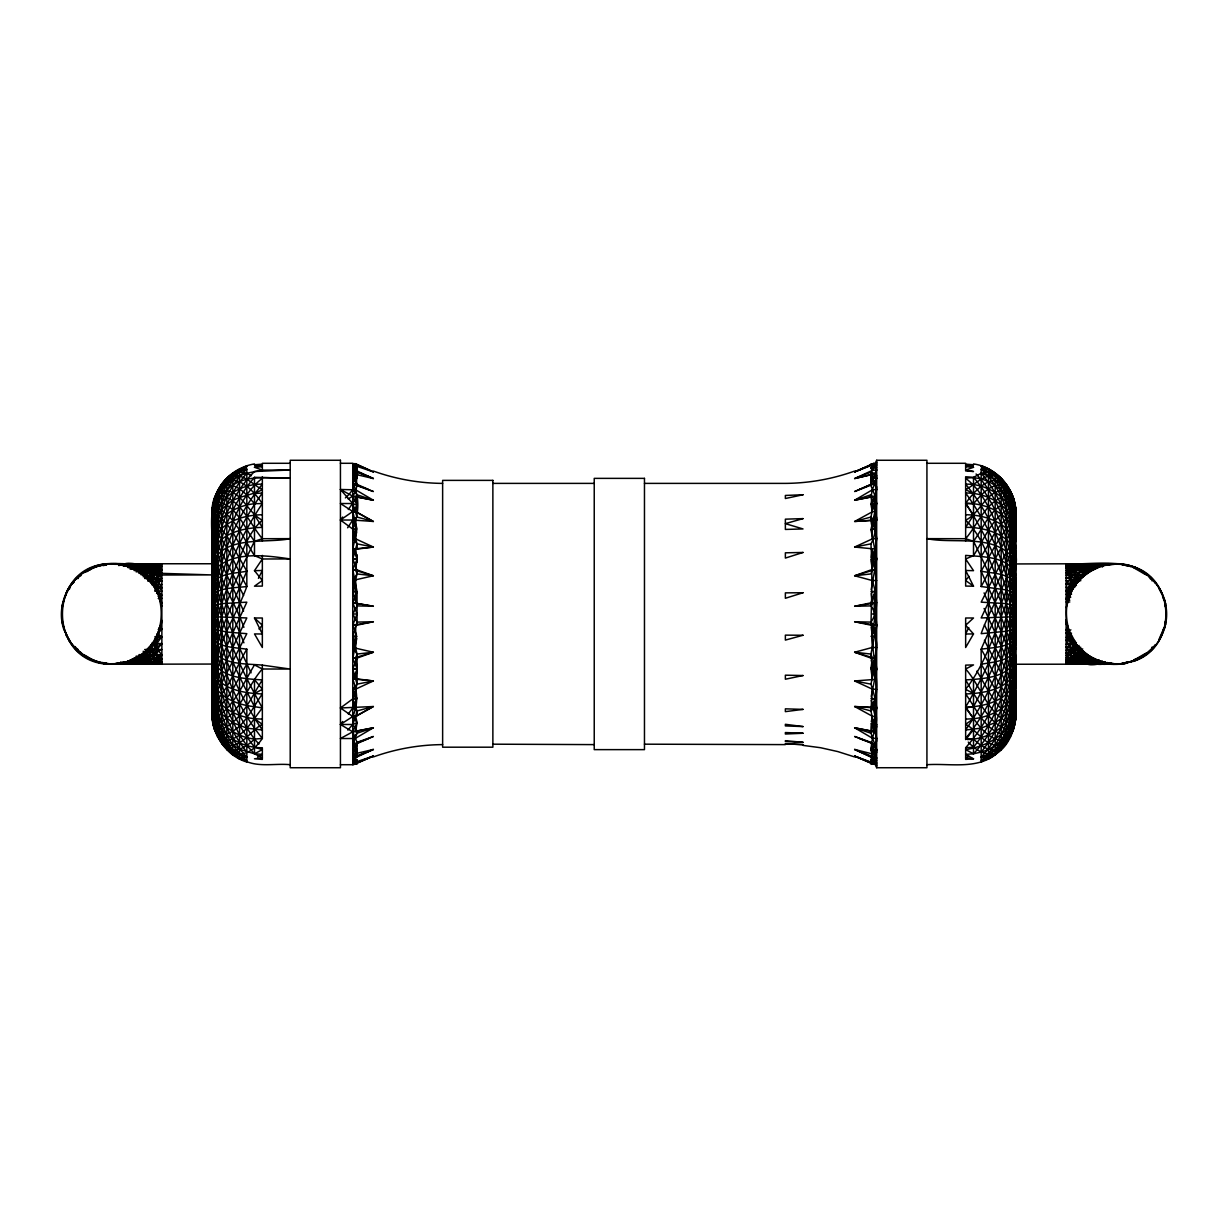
<?xml version="1.0" encoding="UTF-8"?>
<svg xmlns="http://www.w3.org/2000/svg" width="1228" height="1228" viewBox="0 0 1228 1228"><rect width="100%" height="100%" fill="white"/><g stroke="black" fill="none" stroke-linecap="round" stroke-linejoin="round"><path stroke-width="1.5" d="M211.968 625.881L212.106 707.574C215.376 731.52 238.953 748.19 262.347 747.729L262.347 759.395L254.488 758.797L262.347 757.845L254.488 753.792L246.828 745.549L239.537 735.019L226.827 708.878L217.586 679.391L212.72 650.748L211.968 564.22C214.731 537.941 204.984 507.256 221.7 484.001C229.529 473.379 241.471 466.072 254.488 463.908M211.968 577.221C213.733 542.377 205.015 482.236 246.828 466.594C228.608 476.188 210.786 490.448 212.106 513.534L211.968 564.22M211.968 585.219C211.109 546.537 212.383 502.574 239.537 472.043L246.828 469.096L246.828 586.524C233.213 624.07 204.094 661.324 214.562 703.291C218.523 722.816 224.693 743.278 239.537 757.384C253.797 768.759 273.568 763.002 290.207 764.706M211.815 580.813C212.429 542.331 208.484 488.437 246.828 465.75M1066.134 607.63L1074.009 583.822L1075.605 568.61L1074.193 565.74L1071.077 564.128L1066.134 565.74C1089.052 570.16 1112.86 558.602 1135.071 567.443C1151.91 574.366 1164.574 590.607 1166.339 608.827C1168.995 631.346 1154.412 654.324 1132.876 661.447C1177.115 648.645 1176.608 579.263 1132.876 566.553C1147.873 572.125 1160.291 584.881 1164.205 600.415M136.262 656.013L142.678 663.611L161.866 663.903L157.123 663.611L154.145 661.785L152.809 658.761L151.704 643.533L161.866 636.81L157.169 633.679M211.968 658.438L211.815 664.056L111.641 664.241C45.85 665.392 46.203 562.163 111.948 563.759L211.815 563.759M161.866 620.37C159.394 641.369 144.597 666.067 120.789 663.611L120.866 661.785M251.08 672.821C235.131 638.36 217.571 603.24 212.106 565.31C213.534 531.217 220.902 493.349 246.828 469.096C225.445 469.956 212.244 494.562 212.106 514.102C212.337 492.873 226.182 472.657 246.828 466.594M212.106 574.934C213.488 538.969 222.36 500.763 246.828 473.256L262.347 470.109L290.207 469.986L254.488 471.506C225.845 500.118 213.503 543.129 212.72 582.732C221.439 627.017 240.519 668.677 262.347 707.927C252.507 720.268 243.712 737.46 226.827 740.653L221.7 739.425C213.411 733.607 212.505 722.478 212.106 713.192C212.321 734.758 225.768 755.634 246.828 762.035M973.512 463.908C997.32 467.361 1016.124 489.496 1015.894 513.534L1015.894 714.328L1015.28 720.959L1013.438 725.917L1010.414 728.818L1006.3 729.355C990.566 723.384 982.6 706.637 973.512 693.605L965.653 689.261C985.301 664.333 994.526 632.788 1006.3 603.623C1010.122 589.962 1017.106 575.978 1015.28 561.503C997.765 532.476 953.803 544.449 926.925 538.647L965.653 538.708L973.512 541.272C991.564 578.342 1010.49 616.656 1015.894 657.932C1014.497 693.022 1006.361 731.059 981.172 757.031C1003.476 759.349 1016.078 732.318 1015.894 713.192C1016.001 729.954 1007.175 743.953 995.187 754.913C975.523 769.588 949.49 763.187 926.925 764.706M981.172 466.594C1005.133 473.547 1017.551 498.783 1015.894 522.499L1015.28 520.672L1013.438 520.887L1006.3 528.393L995.187 545.616L981.172 571.204C994.588 602.349 1010.644 633.479 1015.894 667.295C1014.435 700.298 1007.82 738.043 981.172 760.362L981.172 649.182C994.127 618.897 1009.984 588.887 1015.894 556.253C1014.389 524.417 1008.526 486.764 981.172 466.594C1001.664 472.074 1016.063 493.073 1015.894 514.102C1015.832 492.413 1001.388 472.964 981.172 465.75M984.088 592.878C995.601 620.125 1009.861 646.926 1015.894 676.045C1014.359 706.607 1009.201 744.245 981.172 762.035M262.347 707.927L254.488 706.683C233.305 665.054 210.356 619.818 212.72 571.88C230.833 550.19 265.724 555.455 290.207 558.94L262.347 558.986L254.488 555.639C243.743 539.061 235.791 517.556 217.586 507.793L214.562 508.377L212.72 511.155L212.106 515.791C211.446 499.458 220.902 484.062 232.813 473.686L239.537 472.043L246.828 473.256L251.418 475.696M1015.894 556.253C1012.225 525.216 1005.302 491.016 981.172 469.096L1001.173 478.782L1010.414 493.502L1015.894 515.791L1015.28 506.289L1006.3 484.738C991.196 471.521 974.111 491.614 965.653 503.265C991.671 543.559 1011.335 589.793 1015.894 637.839C1013.806 679.13 1002.324 722.939 973.512 753.792L965.653 754.36L973.512 758.797L965.653 759.395L965.653 747.729C997.197 712.102 1012.639 663.596 1015.894 616.671C1012.471 569.239 996.046 521.117 965.653 484.154C989.86 483.54 1015.802 501.699 1015.894 527.441L1015.28 527.042C1009.938 506.657 1005.625 483.755 988.463 469.587L981.172 469.096L981.172 586.524L1006.3 589.916L1013.438 592.51L1015.894 595.38C1011.703 643.487 992.731 690.289 965.653 730.015L981.172 728.127L995.187 722.632L1001.173 718.687L1010.414 708.909L1015.28 697.397L1015.28 689.568L984.411 624.76M1015.28 506.289L1013.438 498.66L1010.414 493.502L1006.3 490.571C986.775 488.314 980.758 513.089 965.653 520.165C984.303 538.355 990.766 565.494 1001.173 588.795C1007.052 605.404 1012.609 622.243 1015.28 639.711C1016.999 679.207 1006.146 720.928 981.172 752.073L973.512 753.792L965.653 749.633C988.402 746.117 1012.808 732.686 1015.894 707.574C1016.723 728.664 1006.53 748.144 988.463 759.027L981.172 760.362C1002.601 754.376 1016.999 732.978 1015.894 710.935L1013.438 725.917L1006.3 742.341L988.463 754.115L981.172 757.031M984.088 608.443C994.91 632.405 1006.361 656.151 1015.28 680.895C1016.569 705.993 1011.105 733.208 995.187 753.317C984.81 756.172 975.032 749.387 968.278 742.126M1015.894 691.349C1015.51 711.043 1012.164 731.504 1001.173 748.266C991.073 753.424 980.573 745.979 973.512 739.072L965.653 738.442C995.785 701.495 1011.964 653.219 1015.894 605.987C1015.402 581.918 1009.216 558.387 1001.173 535.838C992.439 515.253 984.119 492.213 965.653 478.337C987.558 474.407 1007.559 491.799 1015.28 511.155L1015.894 518.615C1014.374 501.653 1007.282 485.705 995.187 473.686L988.463 472.043L981.172 473.256L973.512 477.324L965.653 476.756L965.653 540.98M212.106 533.351C213.258 513.258 214.424 488.468 232.813 476.08C244.74 474.192 252.753 484.646 262.347 489.65C251.034 495.959 236.804 495.59 226.827 504.831C218.231 511.769 212.198 522.146 212.106 533.351L243.589 595.473M211.815 662.613L212.72 718.518L217.586 728.818L226.827 740.653L239.537 749.264L254.488 753.792L262.347 749.633L254.488 747.177C228.439 713.882 213.258 670.503 212.72 628.383C220.334 584.052 237.204 540.857 262.347 503.541C254.089 491.676 236.851 471.506 221.7 484.738L214.562 500.625L212.106 522.499C216.097 499.151 239.506 483.725 262.347 484.154C231.954 521.117 215.529 569.239 212.106 616.671L246.828 617.945L212.72 689.568L212.72 697.397L214.562 703.291L221.7 714.082L232.813 722.632L246.828 728.127L262.347 730.015C235.269 690.289 216.297 643.487 212.106 595.38C214.24 553.367 226.612 509.635 254.488 477.324L290.207 478.214C268.748 478.736 243.789 472.903 226.827 490.156C218.707 497.555 213.626 507.778 212.106 518.615C212.782 507.778 213.503 494.915 221.7 486.933C230.71 483.632 237.05 475.313 246.828 473.256M212.106 595.38L212.72 593.922C222.606 587.383 235.438 587.92 246.828 586.524C235.883 566.584 227.472 544.557 212.72 527.042L212.72 515.346L217.586 493.502L226.827 484.891C238.938 484.799 247.242 495.406 254.488 503.71L262.347 503.541M212.106 713.192C212.321 742.479 238.8 773.179 262.347 738.442C232.215 701.495 216.036 653.219 212.106 605.987C212.597 581.918 218.799 558.387 226.827 535.838C235.561 515.253 243.881 492.213 262.347 478.337M1015.894 616.671L981.172 617.945C991.134 596.823 1000.866 575.579 1010.414 554.258C1012.808 547.888 1017.505 541.548 1015.28 534.395C1016.462 508.346 988.908 492.551 965.653 493.027C993.805 532.031 1012.01 579.309 1015.894 627.339C1013.699 669.966 1000.467 713.591 973.512 747.177L965.653 747.729M984.411 640.249L1006.3 682.952L1015.894 697.719C1015.095 714.266 1014.435 733.331 1001.173 745.196C985.439 747.729 977.887 730.476 965.653 724.32L973.512 718.702C992.301 716.83 1014.942 705.286 1015.894 684.088M967.219 739.486C989.016 739.502 1011.227 725.18 1015.894 703.153C1017.828 725.226 1002.186 746.117 981.172 752.073M1066.134 624.545L1066.134 563.805C1095.284 565.218 1134.979 555.025 1155.348 583.269M976.076 474.008C1003.752 503.357 1013.96 545.631 1015.894 584.989C1011.933 628.137 993.744 668.861 973.512 706.683L965.653 707.927C975.492 720.268 984.288 737.46 1001.173 740.653L1006.3 739.425C1014.144 733.484 1015.464 722.386 1015.894 713.192M63.856 598.481L64.47 598.481C60.955 608.612 60.955 619.388 64.47 629.519L63.856 629.519C54.968 603.869 70.763 573.369 96.935 566.031M1068.713 598.097L1066.134 599.31L1081.392 568.61C1086.995 563.207 1096.051 562.194 1102.33 567.029L1103.711 564.773L1098.707 563.805L1095.652 567.029L1088.806 563.805L1071.077 564.128L1069.342 568.61L1070.954 572.662L1070.724 593.37M246.828 752.073C221.854 720.928 211.001 679.207 212.72 639.711C216.358 616.763 224.386 594.812 232.813 573.261C241.778 555.286 246.813 533.781 262.347 520.165C247.242 513.089 241.225 488.314 221.7 490.571L214.562 500.625L212.72 506.289M1015.894 515.791C1016.155 495.882 999.239 479.258 981.172 473.256C1006.822 502.851 1016.83 544.234 1015.28 582.732C1006.423 626.648 988.126 668.462 965.653 707.067L973.512 718.702L965.653 719.132M212.106 515.791L212.72 508.116L217.586 496.956L221.7 495.621C241.947 501.024 249.837 524.034 262.347 538.708L290.207 538.647C266.706 543.835 221.424 534.426 212.106 565.31M1015.894 710.935L1015.28 718.518L1013.438 722.033L1010.414 723.399C987.634 714.343 981.08 686.13 965.653 668.999L973.512 664.916L965.653 665.131L965.653 739.594M212.106 518.615L214.562 503.879L217.586 501.73C236.359 505.076 244.234 527.457 254.488 541.272C236.436 578.342 217.509 616.656 212.106 657.932C213.503 693.022 221.639 731.059 246.828 757.031L239.537 757.384L232.813 754.913C221.577 744.03 211.462 730.86 212.106 714.328L212.106 513.534M1015.894 707.574L1015.28 714.896L1013.438 716.937L1010.414 716.738C994.619 705.839 986.637 687.051 976.92 671.102M1076.373 642.459L1072.873 663.227L1071.983 664.194L1066.134 663.227L1108.761 663.227C1093.626 667.004 1078.967 660.326 1066.134 652.958L1079.044 645.467M212.106 522.499L212.72 515.346L214.562 514.056C230.649 522.268 237.096 542.085 246.828 556.361M1015.894 703.153L1015.28 710.122L1013.438 710.659C998.011 699.469 991.027 680.02 981.172 664.287C992.991 661.877 1011.243 661.447 1015.894 648.077M212.106 527.441L212.72 520.672L214.562 520.887L226.827 535.838L246.828 571.204C233.412 602.349 217.356 633.479 212.106 667.295C213.565 700.298 220.18 738.043 246.828 760.362L246.828 649.182C235.362 647.524 221.869 647.739 212.72 639.711L211.815 620.386M1015.894 697.719L1015.28 704.273C999.346 689.706 992.07 667.525 981.172 649.182C992.638 647.524 1006.131 647.739 1015.28 639.711L1015.894 637.839M128.172 567.735C137.797 565.294 148.511 561.38 157.982 566.215L161.866 564.389L155.373 564.389L152.947 573.353L151.704 584.467L161.866 587.736L154.789 590.039M357.056 756.939L373.358 749.448L352.774 758.014L357.056 753.194L355.675 749.402L355.675 744.153L357.056 742.311L373.358 736.478L357.056 743.585L355.675 749.402L352.774 754.284L373.358 749.448L357.056 755.911L352.774 760.93L355.675 760.516L352.774 763.033L373.358 756.095L357.056 762.88L357.056 763.755L352.774 764.292L355.675 762.603L357.056 759.948L352.774 758.014L357.056 756.939L357.056 742.311L352.774 731.827L340.432 724.474L352.774 716.507L357.056 715.709L357.056 710.951L352.774 698.901L357.056 684.149L355.675 679.207L357.056 668.692L352.774 658.423L356.826 638.161M871.174 589.839L876.685 558.94L870.944 529.652L876.685 503.526L875.226 496.173L870.944 485.689L870.944 472.089L876.685 464.967L873.768 463.401L870.944 464.245L870.944 465.12L854.642 471.905L876.685 463.294L873.768 463.401L854.642 471.905M871.22 696.506L876.685 669.06L875.226 658.423L870.944 658.085L870.944 654.063L876.685 625.267L870.944 625.175C871.65 598.22 872.494 570.759 870.944 543.851C881.029 525.876 870.821 507.701 876.685 489.481L870.944 472.089L854.642 478.552L875.226 473.716L876.685 469.986L875.226 467.07L870.944 465.12L875.226 463.708L876.685 461.989L875.226 467.07L870.944 468.052L872.325 470.401L876.685 469.986M872.325 467.484L876.685 467.101L875.226 473.716L876.685 478.214L872.325 489.834L870.944 497.033L872.325 503.833L876.685 503.526L873.768 503.603L870.944 517.049L875.226 529.099L876.685 538.647L872.325 538.862L854.642 547.043L872.325 548.793C876.93 574.244 877.59 599.755 873.768 625.252C878.327 644.854 875.303 664.808 870.944 684.149C875.027 697.09 879.801 711.442 872.325 724.167C867.551 734.175 876.378 742.71 876.685 752.503L875.226 754.284L872.325 753.885L854.642 749.448L870.944 755.911L876.685 763.033L872.325 762.603L854.642 756.095L870.944 762.88L870.944 763.755L876.685 764.706L872.325 762.603L870.944 755.911L872.325 753.885C867.674 738.028 882.088 724.075 873.768 707.896C881.673 680.066 870.13 652.866 872.325 625.236L870.944 622.105C879.678 609.825 876.408 593.938 872.325 580.552L854.642 575.763L870.944 569.915L875.226 569.577C876.331 553.03 877.345 536.529 873.768 520.104C877.314 508.96 874.843 498.046 876.685 486.994L870.944 474.806M1015.894 676.045C1013.376 699.208 985.439 706.96 965.653 707.067M871.174 557.558L872.325 548.793L875.226 548.609L876.685 538.647M873.768 625.252L870.944 622.105L854.642 621.736L876.685 625.267C869.27 603.286 881.827 580.598 872.325 559.093L875.226 548.609L873.768 558.986L870.944 559.308L875.226 569.577L854.642 575.763L870.944 573.936L872.325 569.7L871.174 561.043M340.432 707.973L373.358 706.53L355.675 716.216L352.774 716.507C358.223 704.657 357.655 691.318 352.774 679.391L357.056 669.429L352.774 669.06L357.056 658.085L373.358 652.237L352.774 647.54L355.675 636.396L352.774 636.457L357.056 654.063L357.056 684.149L352.774 689.353L355.675 698.655L352.774 698.901L340.432 707.973L352.774 716.507L357.056 722.724L355.675 731.489L357.056 733.223L352.774 744.521L357.056 749.909L352.774 738.519L340.432 738.519L352.774 731.827L373.358 727.79L355.675 738.166L352.774 738.519L357.056 733.223L373.358 727.79L352.774 731.827L357.056 722.724L355.675 716.216L357.056 710.951L373.358 706.53L357.056 715.709M1015.894 667.295C1011.933 689.123 984.119 693.344 965.653 693.943C976.413 708.97 985.746 732.441 1006.3 735.081L1010.414 732.932L1013.438 728.526L1015.28 720.959M876.685 647.54L872.325 647.448L854.642 652.237L870.944 654.063L872.325 658.3L870.944 668.692L873.768 669.014C876.715 683.06 878.02 697.811 870.944 710.951L876.685 738.519L872.325 753.885L870.944 749.909L876.685 749.786L873.768 757.906L876.685 766.011L875.226 764.292L856.269 756.801M151.474 649.52L147.283 658.761L146.807 661.785L147.882 663.611L152.809 658.761M122.462 662.399L130.552 664.241C179.135 641.2 168.528 557.804 108.954 564.266C130.982 560.275 150.415 573.384 161.866 591.19L154.789 591.19M356.442 568.349L352.774 558.94L357.056 558.571L352.774 548.609L356.78 531.739M1166.017 616.702L1166.017 611.298M965.653 503.265C985.9 503.204 1009.8 513.104 1015.28 534.395C1017.613 570.191 992.439 601.06 981.172 633.679L1006.3 631.253L1013.438 629.396L1015.894 627.339M876.685 763.033L875.226 764.292L870.944 762.88L875.226 760.93L876.685 758.014L872.325 749.402L876.685 741.006L875.226 731.827L876.685 726.684L875.226 716.507L872.325 716.216L854.642 706.53L870.944 710.951L872.325 689.138L854.642 680.957L875.226 679.391L871.174 659.896M1081.392 568.61L1081.853 565.74L1080.717 564.128L1075.605 568.61M1164.773 624.423L1165.295 621.23M876.685 738.519L872.325 738.166L854.642 727.79L875.226 731.827L870.944 723.722L873.768 724.397L876.685 707.973L875.226 698.901L870.944 698.348M1015.894 657.932C1010.015 677.902 982.968 678.762 965.653 679.913L973.512 693.605M871.297 721.849L872.325 716.216L872.325 724.167L875.226 731.827L854.642 727.79L870.944 733.223L872.325 731.489L871.22 725.272M246.828 757.031L239.537 754.115L221.7 742.341L214.562 725.917L212.106 707.574C211.078 730.614 223.696 753.885 246.828 760.362L239.537 759.027C217.126 740.684 211.845 708.264 212.72 680.895C222.468 654.002 234.993 628.199 246.828 602.165L221.7 603.623L212.106 605.987M1164.205 627.585L1158.986 639.42M357.056 636.304L352.774 636.457L357.056 622.105L352.774 614L357.056 605.895L352.774 591.543L357.056 573.936L357.056 569.915L352.774 569.577L357.056 559.308L355.675 548.793L357.056 543.851L352.774 529.099C358.76 514.854 360.203 497.432 352.774 483.479L357.056 474.806L352.774 469.986L357.056 468.052L355.675 465.397L352.774 463.708L355.675 463.724L373.358 471.905L352.774 464.967L355.675 467.484L352.774 467.07L357.056 472.089L373.358 478.552L352.774 473.716C358.683 480.348 357.548 489.312 352.774 496.173L348.153 498.921M347.631 527.794L352.774 520.027L373.358 521.47L355.675 511.784L357.056 505.276L355.675 496.511L357.056 494.777L373.358 500.21L355.675 489.834L340.432 489.481L352.774 503.526L357.056 517.049L373.358 521.47L357.056 512.291L352.774 511.493L340.432 503.526L352.774 503.526L357.056 505.276L352.774 511.493L340.432 520.027L352.774 529.099L357.056 529.959L352.774 520.027L340.432 520.027L342.673 517.034M876.685 464.967L872.325 465.397L872.325 470.401L854.642 478.552L875.226 473.716L876.685 475.497L875.226 483.479L854.642 491.522L870.944 484.415L872.325 478.598L875.226 473.716L870.944 472.089M357.056 465.12L352.774 467.07L357.056 468.052C358.883 479.503 354.078 490.494 345.375 497.908M870.944 658.085L854.642 652.237L875.226 658.423L870.944 668.692L872.325 679.207C870.852 664.701 880.031 651.04 875.226 636.457C877.345 626.173 877.299 614.752 870.944 605.895L875.226 591.543L872.325 591.604M143.231 576.776L147.237 566.215L150.691 563.759L157.123 564.389L158.796 569.239L161.866 573.353L211.815 574.919L161.866 575.011L152.947 573.353L131.903 564.389L114.342 564.281C133.499 560.843 152.287 571.803 161.866 587.736M120.789 663.611C141.22 664.655 155.971 642.091 160.807 624.269M1164.221 629.273L1165.541 624.269M212.106 584.989C217.801 572.801 235.346 573.553 246.828 571.204M872.325 474.115L870.944 479.166L872.325 483.847L859.462 489.435M352.774 529.099L355.675 529.345L352.774 538.647L355.675 538.862L373.358 547.043L355.675 548.793L352.774 558.94L357.056 559.308L355.675 569.7L357.056 573.936L352.774 580.46L355.675 591.604L352.774 591.543L357.056 591.696L357.056 625.175L352.774 625.267L356.442 634.738M870.944 484.415L875.226 483.479L870.944 479.166L873.768 478.306L875.226 473.716M1084.37 652.912L1074.561 657.502L1066.134 652.912L1084.37 652.912L1081.269 660.971L1077.754 664.194L1015.894 664.241M352.774 647.54L357.056 654.063L355.675 658.3L357.056 668.692L352.774 669.06L355.675 679.207L373.358 680.957L355.675 689.138L352.774 689.353M65.069 596.654L66.88 591.19L69.796 588.504M1162.486 632.159L1164.006 627.554M1070.954 572.662L1075.958 564.128L1078.107 565.74L1079.658 572.662L1091.769 565.74L1098.707 563.805C1079.965 564.066 1069.788 583.177 1066.134 599.31M1165.725 622.458L1165.142 626.019M347.831 730.092L352.774 724.474L355.675 716.216M159.487 629.273L161.866 628.69C151.474 638.36 162.51 654.156 152.441 663.611L150.415 661.785L148.956 654.647L154.037 649.52L156.77 643.533L161.866 636.611L157.23 636.81L155.403 638.437M873.768 520.104L870.944 517.049L854.642 521.47L876.685 520.027L854.642 521.47L872.325 511.784L872.325 503.833L875.226 496.173L854.642 500.21L872.325 489.834L876.685 489.481M854.642 606.264L876.685 602.733L873.768 602.748L870.944 605.895L854.642 606.264L870.944 602.825L875.226 591.543L870.944 591.696M352.774 580.46L373.358 575.763L352.774 569.577L357.056 591.696L352.774 602.733L357.056 614L352.774 625.267L373.358 621.736L357.056 622.105M1161.98 633.694L1158.818 640.847M65.069 597.023L66.88 592.648M870.944 464.859L875.226 463.708L876.685 460.27L926.925 460.27L926.925 767.73L876.685 767.73L875.226 764.292L870.944 763.755L872.325 763.862L854.642 756.095M348.291 713.975L352.774 707.973L357.056 698.041L352.774 698.901M1117.664 563.775L1127.903 565.11L1135.071 567.443C1108.285 555.67 1074.454 572.893 1067.777 601.213C1061.176 627.124 1079.535 671.255 1111.57 663.381M64.47 598.481L62.014 606.141M147.283 658.761C142.049 664.148 133.392 666.021 126.883 661.785L125.655 663.611L126.346 664.241L131.903 663.611L137.321 661.785L148.956 654.647L144.766 658.761L143.492 663.611L148.941 663.611L161.866 659.651L153.7 658.761C146.93 662.414 137.214 667.694 131.227 659.774M1077.048 577.774L1084.493 572.662L1089.635 564.128L1086.043 564.773L1074.561 570.498L1066.134 572.509L1075.314 575.088L1093.933 563.805L1074.009 583.822M1084.017 568.61L1085.291 564.128L1078.583 568.61L1066.134 584.144L1076.142 583.822C1085.291 573.123 1098.83 562.24 1113.781 564.297M968.8 627.6L965.653 634.001L973.512 633.924L965.653 647.509L965.653 618.006L973.512 617.991L965.653 625.252L973.512 633.924M258.417 578.342L262.347 570.498L254.488 570.667L262.347 558.986M981.172 586.524C992.117 566.584 1000.528 544.557 1015.28 527.042C1012.394 509.328 1010.183 487.93 995.187 476.08C983.26 474.192 975.247 484.646 965.653 489.65L973.512 493.518M870.944 707.267L876.685 707.973L854.642 706.53L870.944 707.267L875.226 698.901L872.325 698.655M246.828 649.182C235.929 667.51 228.654 689.706 212.72 704.273C214.47 719.654 218.139 735.219 226.827 748.266C236.927 753.424 247.427 745.979 254.488 739.072L262.347 738.442L262.347 665.131C245.83 663.488 220.457 665.423 212.106 648.077M870.944 468.052L872.325 465.397M136.262 571.987L140.161 566.215L145.288 563.759L152.441 564.389L158.796 569.239L161.866 566.215L123.874 566.215M1119.23 663.811C1095.545 667.694 1076.588 649.044 1066.134 629.903L1067.899 626.618L1066.272 622.059M246.828 664.287C236.973 680.02 229.989 699.469 214.562 710.659L212.72 710.122L212.106 703.153C216.328 722.954 234.87 736.831 254.488 739.072L258.97 744.014M66.696 591.543L69.244 587.045M1071.43 591.543L1073.978 587.045M1015.894 574.934C1008.848 556.161 982.523 556.821 965.653 555.394L965.653 586.078L973.512 586.186L965.653 570.498L973.512 570.667L965.653 558.986L973.512 555.639C984.257 539.061 992.209 517.556 1010.414 507.793L1013.438 508.377L1015.894 533.351L981.172 602.165L1006.3 603.623L1015.894 605.987M981.172 556.361C990.904 542.085 997.351 522.268 1013.438 514.056L1015.28 515.346L1015.894 522.499M212.106 684.088C213.058 705.286 235.699 716.83 254.488 718.702L262.347 724.32C250.113 730.476 242.561 747.729 226.827 745.196L217.586 732.932L212.106 710.935L212.72 720.959L214.562 725.917L217.586 728.818L221.7 729.355C241.962 720.483 251.034 697.489 262.347 679.913C245.032 678.762 217.985 677.902 212.106 657.932M872.325 762.603L870.944 759.948L872.325 757.599L876.685 758.014L870.944 756.939L854.642 749.448L872.325 757.599M1088.561 568.61L1100.672 564.128L1106.981 563.805L1108.761 564.773C1092.413 561.626 1079.212 577.866 1071.875 590.653L1066.134 590.653L1071.491 583.822M254.488 493.518L262.347 493.027C234.195 532.031 215.99 579.309 212.106 627.339C218.338 666.681 230.588 706.53 254.488 739.072M70.748 585.817L67.479 591.19L70.994 584.467L74.248 582.072M973.512 541.272C983.766 527.457 991.641 505.076 1010.414 501.73L1013.438 503.879L1015.28 508.116L1015.894 518.615M212.72 720.959L214.562 728.526L217.586 732.932L221.7 735.081C242.254 732.441 251.587 708.97 262.347 693.943C243.881 693.344 216.067 689.123 212.106 667.295M340.432 489.481L352.774 496.173L373.358 500.21L357.056 497.033L348.291 509.528M1155.671 644.731L1153.967 647.309L1151.757 647.309M357.056 753.194L352.774 749.786L357.056 743.585L352.774 744.521L368.538 738.565M1088.054 655.215L1073.748 660.971L1066.134 657.502L1091.017 657.502C1086.58 667.894 1074.331 663.627 1066.134 661.232M965.653 538.708C978.163 524.034 986.053 501.024 1006.3 495.621L1010.414 496.956L1015.28 515.346L1015.894 527.441M145.687 654.647L154.375 643.533C155.403 652.636 149.877 663.289 140.069 664.241L139.332 663.611L140.222 661.785L145.687 654.647C137.382 659.528 128.05 665.499 117.995 663.78M262.347 665.131L290.207 669.06L262.347 668.999C246.92 686.13 240.366 714.343 217.586 723.399L214.562 722.033L212.72 710.122L211.815 655.614M157.015 649.52L161.866 654.647L156.248 664.241L154.513 661.785L152.947 654.647L161.866 643.533L152.333 643.533C133.975 670.595 89.337 671.071 71.163 643.411M1146.077 652.912L1148.134 652.912L1155.348 644.731M342.673 721.481L340.432 724.474L352.774 724.474L357.056 722.724M966.774 738.151L973.512 729.539M1071.23 577.774L1066.134 572.662L1069.342 568.61M969.03 576.3L965.653 580.506L973.512 586.186M1076.142 583.822L1090.433 568.61L1094.47 565.74L1097.371 564.128L1103.082 563.805L1103.711 564.773M258.97 628.966L262.347 625.252L254.488 617.991L262.347 618.006L262.347 647.509L254.488 633.924L262.347 634.001L254.488 617.991M870.944 710.951L873.768 707.896M145.764 650.871L149.371 647.156M1150.482 650.871L1154.105 647.156M140.422 658.761L135.141 664.241L161.866 649.52L144.689 649.52M1153.414 647.309L1141.487 657.502L1134.979 659.236M131.227 568.226C136.922 561.411 146.853 563.836 154.145 566.215L158.596 578.48L158.704 584.467M158.212 598.481L161.866 598.481L145.687 573.353C122.554 558.694 87.802 560.459 71.562 584.467L76.121 578.48L78.27 578.48M1092.751 569.654L1081.561 577.774L1066.134 577.774M116.445 663.611C130.982 665.346 143.63 654.048 152.333 643.533C145.718 656.473 129.063 665.653 114.342 663.78M368.461 489.389L357.056 484.415L352.774 478.214L357.056 474.806M1081.177 577.774C1090.955 569.639 1103.619 562.178 1116.82 564.297M1095.652 567.029L1075.958 580.691L1066.134 584.221L1074.776 586.662M373.358 756.095L352.774 764.292L357.056 762.88L352.774 760.93L357.056 759.948M1139.599 657.502L1147.627 652.912L1141.012 657.502L1132.477 660.971L1144.788 653.833M352.774 520.027L357.056 517.049M81.125 575.41L76.658 578.48L82.107 573.353M1084.493 572.662C1091.707 567.305 1100.917 562.716 1110.127 564.297M111.303 663.78C122.079 665.453 132.854 661.155 141.297 654.647L127.159 661.785L111.641 664.241L127.374 661.785L141.297 654.647M1099.167 659.82C1089.052 666.604 1075.82 664.747 1066.134 657.717M144.766 658.761L135.448 663.611L130.552 664.241L161.866 643.856L151.704 643.533M137.889 656.642C129.493 662.429 119.055 665.361 108.893 663.78M86.727 571.711C104.211 559.937 128.526 562.025 145.687 573.353L142.479 569.239L134.727 566.215L128.74 564.389L117.995 564.22M1075.022 641.768L1066.134 647.309L1080.824 647.309M83.949 572.54L89.291 569.239L97.764 566.215L107.036 564.389L104.15 564.389C117.75 562.317 131.749 565.908 143.215 573.353M1105.108 661.723C1081.914 671.302 1076.526 656.627 1066.134 640.249L1072.305 636.534M1110.373 563.805C1101.455 562.931 1093.826 568.196 1086.611 572.662C1096.328 566.86 1107.779 562.455 1119.245 564.297M1070.877 629.841L1066.134 632.712L1071.522 633.203M83.596 572.325L90.657 569.239L84.225 572.54M257.634 757.031L262.347 754.36L254.488 753.792L254.488 679.637L262.347 689.261L254.488 693.605M1066.134 572.662L1087.686 572.662L1102.161 565.74L1109.206 564.128L1120.212 564.189M147.713 581.044L161.866 575.011M1102.33 660.971C1090.925 668.078 1076.05 662.813 1066.134 655.338L1087.824 655.338C1099.428 663.227 1114.226 666.175 1127.903 662.89M1075.314 652.912L1082.712 648.906M968.8 756.218L965.653 757.845L973.512 758.797M144.474 577.62L161.866 570.237L153.7 569.239L141.097 574.827M1066.134 619.511L1066.134 664.194L1118.493 664.179L1133.751 660.971L1141.012 657.502L1132.477 660.971M88.032 569.654C116.875 552.754 154.498 573.399 161.866 603.455M1070.755 597.176L1066.134 599.341L1069.818 600.216M137.152 658.761L123.69 663.611L113.989 663.826M111.18 663.826L120.559 663.611L130.306 660.48M856.254 471.199L872.325 464.138L870.944 464.245L875.226 463.708M352.774 763.033L355.675 763.862L371.746 756.801M135.126 658.761C120.068 666.604 100.819 665.914 86.727 656.289M1091.984 568.61L1098.799 565.74L1113.213 563.805M1073.042 588.58L1066.134 591.451L1071.522 592.878M138.887 571.987L161.866 564.527L155.373 564.389L134.251 570.606M1093.212 568.61L1100.349 565.74L1115.454 563.805M1095.422 658.668L1079.535 663.227L1071.983 664.194L1070.187 662.26L1066.134 663.872L1118.493 664.179L1134.181 660.971L1123.037 663.227L1126.183 662.475M153.7 658.761L161.866 655.537L152.947 654.647L157.982 661.785L161.866 662.475L150.691 664.241L148.941 663.611L145.625 658.761L143.231 651.224M1076.373 585.541L1074.561 570.498L1066.134 568.364L1083.388 563.805L1086.043 564.773L1091.017 570.498L1066.134 570.498M122.462 565.601C136.446 560.597 153.515 566.062 161.866 578.48L144.689 578.48M352.774 473.716L357.056 472.089M873.768 749.694L876.685 749.786L875.226 744.521L854.642 736.478L870.944 742.311L872.325 744.153L870.944 748.834L873.768 749.694L875.226 754.284L870.944 755.911L873.768 757.906M352.774 478.214L357.056 478.091M357.056 763.141L352.774 764.706L340.432 764.706M973.512 467.3L965.653 470.109L973.512 471.506L965.653 470.923L965.653 464.138L973.512 464.767L965.653 466.701L973.512 467.3L965.653 465.182L973.512 464.767M1091.017 657.502L1072.873 663.227L1066.134 660.971L1098.999 660.971M118.794 565.601C136.032 558.326 150.184 569.792 161.866 580.905L151.704 584.467L161.866 584.467M254.488 541.272L262.347 538.708M854.642 471.061C832.43 479.043 808.96 483.218 785.367 483.387L644.47 483.387M373.358 756.939C395.569 748.957 419.04 744.782 442.633 744.613M153.7 569.239L161.866 566.707L154.513 566.215M130.183 569.239L148.941 564.389L157.123 564.389M1075.314 575.088L1066.134 577.851L1075.958 580.691M1130.957 661.416L1124.894 663.227L1133.751 660.971M123.168 662.89L128.142 661.447M352.774 464.967L355.675 464.138L373.358 471.905M158.212 596.378L161.866 595.334C154.406 587.966 157.399 576.546 149.97 569.239C143.86 560.981 132.762 564.159 124.243 565.601M254.488 467.3L262.347 465.182L254.488 464.767L262.347 466.701L254.488 467.3L262.347 470.109M108.509 663.78L119.761 663.611L127.374 661.785M103.413 565.31L107.036 564.389M873.768 503.603L870.944 504.278L872.325 511.784L875.226 511.493L876.685 518.155L875.226 529.099L870.944 529.652M1095.652 660.971L1086.043 663.227L1075.958 663.872L1070.954 655.338L1069.45 644.178M1100.656 661.339C1089.819 665.238 1077.693 666.236 1070.954 655.338M1075.605 659.39C1085.184 664.624 1096.788 665.392 1107.226 662.475M875.226 764.292L870.944 763.141M357.056 625.175L373.358 621.736M1120.059 564.297L1110.035 564.128L1102.161 565.74L1118.493 563.821L1112.491 563.913M1074.561 570.498L1073.748 567.029L1066.134 565.525L1077.754 563.805L1081.269 567.029L1084.37 575.088L1066.134 575.088M854.642 547.043L870.944 543.851M357.056 684.149L373.358 680.957L357.056 678.884L352.774 679.391L355.675 679.207M103.045 565.601L106.283 565.003M254.488 503.71C235.101 505.675 212.782 518.615 212.106 540.182C220.902 564.45 233.136 587.429 243.589 611.037M262.347 514.762C243.037 514.916 219.106 522.314 212.72 542.669C214.117 572.662 233.919 599.433 243.911 627.354M1066.134 647.079C1077.248 658.73 1094.041 665.438 1110.127 663.703M1112.491 664.087C1095.56 662.736 1079.596 652.59 1071.875 637.347L1066.134 637.347C1077.186 652.436 1093.565 667.172 1113.781 663.703M1116.82 663.703C1102.836 664.901 1086.933 664.793 1075.544 655.338M352.774 749.786L355.675 749.402M1119.245 663.703C1102.759 665.607 1085.245 661.754 1072.827 650.226L1072.412 644.178L1066.134 632.666M355.675 548.793L352.774 548.609L357.056 549.116L373.358 547.043L357.056 543.851L352.774 538.647M1120.212 663.811C1107.38 665.177 1094.01 662.276 1083.096 655.338C1093.933 660.71 1105.722 666.021 1118.125 663.703M1085.675 655.338C1097.617 662.706 1112.169 665.929 1126.03 663.227C1105.814 667.679 1086.166 658.653 1072.412 644.178M357.056 654.063L373.358 652.237L352.774 658.423L357.056 658.085M1103.711 663.227L1089.635 663.872L1081.392 659.39M1108.761 663.227C1096.88 666.42 1081.684 662.767 1077.048 650.226M1110.373 664.194L1115.408 663.703M155.373 564.389L161.866 563.759L161.866 664.241M1106.981 664.194L1112.077 663.703M111.303 564.22L131.903 564.389L147.283 569.239M872.325 538.862L872.325 529.345L875.226 529.099L870.944 520.733L870.944 517.049M254.488 464.767L262.347 464.138L262.347 470.923M119.761 663.611L111.948 664.241L103.781 663.611L107.036 663.611L103.413 662.69M355.675 763.862L357.056 763.755L352.774 764.706L352.774 463.294L340.432 463.294M105.24 564.389C124.872 560.244 142.202 571.788 155.895 584.467L156.708 591.19C148.189 574.75 130.721 563.406 111.948 563.759C127.865 563.821 142.847 572.033 152.518 584.467M111.165 564.281C121.05 563.33 131.795 563.852 140.422 569.239M1110.035 564.128L1118.063 563.805L1130.957 566.584M872.325 559.093L876.685 558.94L873.768 558.986M873.768 478.306L876.685 478.214L870.944 478.091M870.944 602.825L873.768 602.748M872.325 580.552L876.685 580.46M1015.894 563.944L1066.134 563.805L1072.873 564.773L1073.748 567.029M262.347 463.294L290.207 463.294M926.925 463.294L965.653 463.294M492.873 483.387L594.229 483.387M1110.312 564.128L1066.134 564.128L1071.983 563.805L1072.873 564.773M117.903 564.389L161.866 564.389M1066.134 564.773L1108.761 564.773M1123.037 564.773L1130.865 566.461M97.764 566.215L96.521 566.215C109.231 562.332 123.168 563.483 135.126 569.239M1066.134 567.029L1098.999 567.029M1094.823 568.61L1066.134 568.61L1070.187 565.74L1075.544 572.662M133.959 569.239L161.866 569.239M138.964 573.353L161.866 573.353L145.288 563.759L126.883 566.215L135.141 563.759L143.492 564.389L150.415 566.215L152.809 569.239M1146.077 575.088L1147.627 575.088L1150.728 579.294M1066.134 580.691L1080.824 580.691M1151.757 580.691L1153.414 580.691M1066.134 587.153L1074.776 587.153M1066.134 594.306L1071.522 594.306M1066.134 601.981L1069.818 601.981M1165.142 601.981L1165.725 605.542M352.774 614L357.056 614M872.325 614L875.226 614M62.014 621.859L64.47 629.519M158.212 629.519L161.866 629.519L159.072 627.6M1066.134 629.903L1068.713 629.903L1076.971 645.176L1088.315 655.675M154.789 636.81L161.866 636.81M1066.134 644.178L1076.204 644.178L1081.561 650.226L1092.751 658.346M78.27 649.52L75.43 648.706L70.103 642.075L63.856 629.519M1066.134 650.226L1081.561 650.226M138.964 654.647L161.866 654.647M71.562 643.533L76.658 649.52L88.83 658.761L104.15 663.611L111.948 664.241L101.617 662.399M133.959 658.761L161.866 658.761M1066.134 659.39L1094.823 659.39M123.874 661.785L161.866 661.785L158.796 658.761L157.261 654.647M1066.134 662.26L1102.391 662.26L1094.655 659.39L1080.041 650.226M117.903 663.611L161.866 663.611M107.757 563.913L113.759 563.928L112.93 563.775M644.47 744.183L785.367 744.613M492.873 744.183L594.229 744.613M373.358 606.264L352.774 602.733L373.358 606.264L357.056 605.895M873.768 669.014L876.685 669.06L872.325 668.907M871.174 627.048L872.325 636.396L875.226 636.457L872.325 625.236M107.757 664.087L112.93 664.225M873.768 724.397L876.685 724.474L872.325 724.167M870.944 636.304L875.226 636.457L871.558 626.787M1118.493 664.179L1101.485 662.26L1087.287 655.338M1118.063 664.194L1110.035 663.872L1094.102 659.39M155.373 663.611L161.866 663.903M442.633 483.387C419.04 483.218 395.569 479.043 373.358 471.061M1117.664 664.225L1102.161 662.26L1087.824 655.338M872.325 689.138L876.685 689.353M965.653 514.762C986.13 514.67 1013.929 524.141 1015.894 547.841M1066.134 640.325L1074.776 640.755M254.488 718.702L262.347 719.132M154.513 661.785L161.866 662.475M355.675 511.784L352.774 511.493L356.826 528.347M357.056 573.936L373.358 575.763L357.056 569.915M981.172 571.204C992.654 573.553 1010.199 572.801 1015.894 584.989M803.02 745.396L820.55 747.714L837.803 751.582L854.642 756.939M355.675 470.401L352.774 469.986L373.358 478.552L355.675 470.401L355.675 465.397M872.325 760.516L876.685 760.899L875.226 754.284M355.675 463.724L352.774 463.708M254.488 706.683C236.989 704.903 213.81 696.337 212.106 676.045M854.642 680.957L870.944 684.149M357.056 497.033L352.774 496.173L357.056 505.276M854.642 621.736L870.944 625.175M357.056 484.415L352.774 483.479L373.358 491.522L357.056 485.689L355.675 483.847L355.675 478.598M141.68 573.353L127.374 566.215L119.761 564.389M870.944 759.948L875.226 760.93L870.944 756.939M152.272 578.48L161.866 580.905M1100.672 663.872L1088.561 659.39M125.993 564.389L138.641 569.239M123.168 565.11L128.142 566.553M352.774 754.284L357.056 755.911M156.555 593.262L161.866 595.334M88.83 658.761L96.521 661.785L83.949 655.46M859.539 738.611L875.226 744.521L870.944 748.834L872.325 753.885M127.374 566.215L137.889 571.358M1090.433 659.39L1096.834 662.26M262.347 668.999L254.488 664.916C243.574 682.814 235.177 704.258 217.586 716.738L214.562 716.937L212.72 714.896L212.106 703.153M157.261 573.353C146.577 566.261 133.652 562.148 120.789 564.389C132.639 561.703 147.13 566.231 151.474 578.48M88.032 658.346L81.785 654.37L74.969 646.527M352.774 707.973L357.056 710.951M1144.788 574.167L1132.477 567.029L1141.012 570.498L1144.818 573.936M83.596 655.675L80.434 652.083M144.735 576.408L147.529 578.48M84.103 654.647L89.291 658.761M145.764 577.129L149.371 580.844M1069.189 637.347L1075.636 644.178M1150.482 577.129L1155.348 582.517L1154.105 580.844M352.774 489.481L357.056 494.777M254.488 570.667L262.347 580.506L254.488 586.186L262.347 586.078L262.347 555.394M352.774 724.474L357.056 730.967L357.056 733.223M254.488 515.161L262.347 527.38C243.958 527.825 220.288 532.63 212.72 551.725C213.672 583.914 232.737 613.186 243.911 642.827M70.748 642.183L67.479 636.81L70.103 642.075M1071.43 636.457L1073.978 640.955M1158.986 588.58L1161.98 594.306M64.977 631.223L69.244 640.955M1015.894 514.102C1015.418 503.311 1013.438 488.207 1001.173 484.891C989.062 484.799 980.758 495.406 973.512 503.71L965.653 503.541L973.512 515.161L965.653 527.38C987.558 526.889 1020.714 537.357 1015.894 565.31M65.069 630.977L66.88 635.352M65.974 634.646L66.696 636.457M872.325 503.833L875.226 511.493M1162.486 595.841L1164.006 600.446M875.226 716.507L871.22 700.221M159.425 598.481L161.866 606.141M1069.342 659.39L1070.187 662.26M1164.221 598.727L1165.541 603.731M1067.899 626.618L1068.713 629.903M1070.724 634.63L1071.307 637.347M1164.773 603.577L1165.295 606.77M871.22 522.468L872.325 529.345M871.174 593.538L872.325 602.764M1015.894 533.351L1015.28 527.042L1015.894 540.182M212.106 616.671L212.72 628.383L214.562 629.396L226.827 632.052L246.828 633.679L221.7 682.952L212.106 697.719L212.72 704.273L212.106 691.349M1015.894 595.38C1013.76 553.367 1001.388 509.635 973.512 477.324L973.512 555.639M1015.28 505.675L1015.28 722.171M1013.438 498L1013.438 729.831M1010.414 490.724L1010.414 737.107M1006.3 484.001L1006.3 743.815M1001.173 477.999L1001.173 749.801M995.187 472.887L995.187 754.913M988.463 468.774L988.463 759.027M973.512 679.637L973.512 753.792M876.685 460.27L876.685 767.73M872.325 636.396L872.325 647.448M357.056 543.851L357.056 549.116M357.056 554.78L357.056 562.347M355.675 520.304L355.675 538.862M355.675 580.552L355.675 602.764M355.675 625.236L355.675 647.448M355.675 689.138L355.675 707.696M355.675 757.599L355.675 762.603M262.347 476.756L262.347 540.98M254.488 477.324L254.488 555.639M239.537 468.774L239.537 759.027M232.813 472.887L232.813 754.913M226.827 477.999L226.827 749.801M221.7 484.001L221.7 743.815M217.586 490.724L217.586 737.107M214.562 498L214.562 729.831M212.72 505.675L212.72 722.171M872.325 496.511L870.944 504.278L875.226 496.173L854.642 500.21L870.944 494.777L872.325 496.511M803.02 552.462L785.367 558.08L785.367 552.815L803.02 552.462M803.02 592.74L785.367 598.282L785.367 592.863L803.02 592.74M803.02 518.615L785.367 523.65L803.02 528.946L785.367 529.437L785.367 519.168L803.02 518.615M803.02 635.26L785.367 640.095L785.367 635.137L803.02 635.26M803.02 494.746L785.367 498.522L785.367 495.452L803.02 494.746M803.02 675.538L785.367 679.222L785.367 675.185L803.02 675.538M803.02 709.385L785.367 711.641L785.367 708.832L803.02 709.385M803.02 733.254L785.367 734.022L785.367 732.548L803.02 733.254M340.432 460.27L290.207 460.27L290.207 767.73L340.432 767.73L340.432 460.27M644.47 478.367L594.229 478.367L594.229 749.633L644.47 749.633L644.47 478.367M492.873 480.378L442.633 480.378L442.633 747.192L492.873 747.192L492.873 480.378M97.764 661.785L96.106 661.785L104.15 663.611L97.764 661.785M803.02 744.629L785.367 743.846L803.02 744.629M803.02 726.577L785.367 725.917L785.367 724.29L803.02 726.577M803.02 742.326L785.367 741.558L785.367 740.684L803.02 742.326"/></g></svg>
